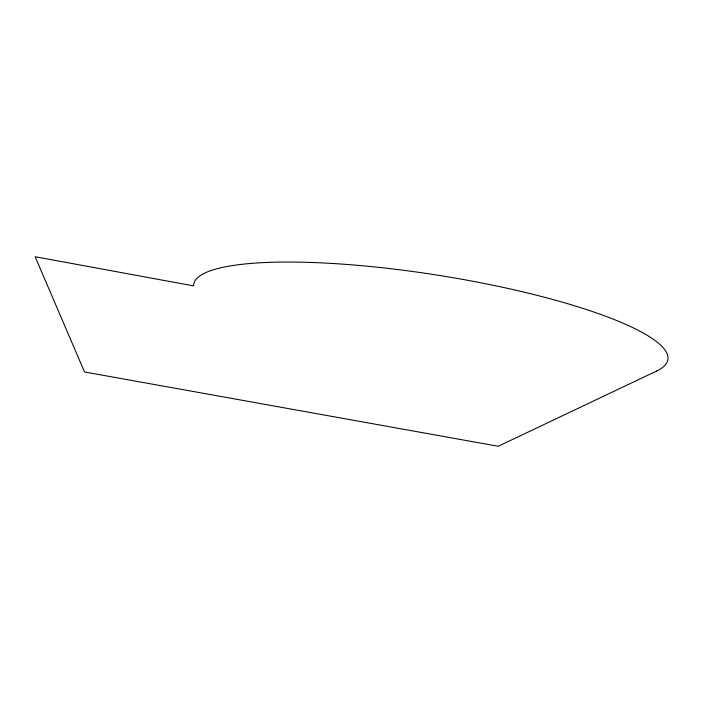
<?xml version="1.0" encoding="UTF-8"?>
<svg xmlns="http://www.w3.org/2000/svg" width="703" height="703" viewBox="0 0 703 703"><rect width="100%" height="100%" fill="white"/><g stroke="black" fill="none" stroke-linecap="round" stroke-linejoin="round"><path stroke-width="1.05" d="M656.505 371.079L498.225 446.273L84.518 371.966L35.15 256.727L193.553 285.875A240.136 47.347 9 0 1 468.646 280.479A240.136 47.347 9 0 1 656.505 371.079"/></g></svg>
